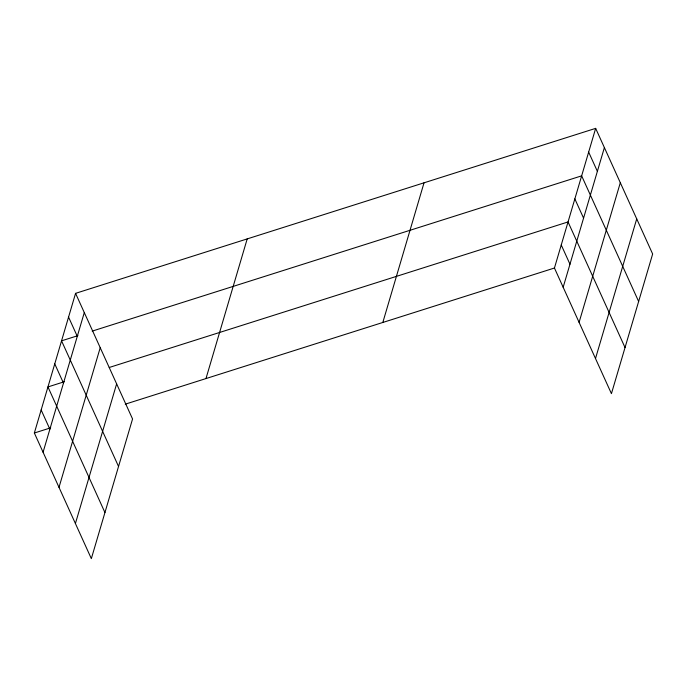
<?xml version="1.0" encoding="UTF-8"?>
<svg xmlns="http://www.w3.org/2000/svg" width="687" height="687" viewBox="0 0 687 687"><rect width="100%" height="100%" fill="white"/><g stroke="black" fill="none" stroke-linecap="round" stroke-linejoin="round"><path stroke-width="1.03" d="M75.57 293.349L132.557 418.976L91.337 558.634L34.35 433.008L75.57 293.349L595.663 128.366L652.65 253.992L611.43 393.651L554.443 268.024L595.663 128.366M43.075 452.244L84.295 312.585M59.005 487.349L100.225 347.691M75.407 523.528L116.635 383.87M205.98 378.563L247.2 238.904M382.814 322.469L424.034 182.811M563.168 287.252L604.388 147.593M579.089 322.366L620.318 182.708M595.5 358.537L636.72 218.878M77.906 335.651L61.555 340.838L118.542 466.464M92.204 331.117L581.649 175.846L638.635 301.473M64.303 381.74L47.953 386.927L104.939 512.545M109.25 367.476L568.046 221.935L625.033 347.562M34.35 433.008L50.692 427.829M125.274 404.171L554.443 268.024M588.656 152.11L597.381 171.338M574.847 198.895L583.572 218.123M561.245 244.976L569.97 264.212M68.563 317.093L77.287 336.329M54.754 363.878L63.479 383.114M41.151 409.967L49.876 429.203"/></g></svg>
